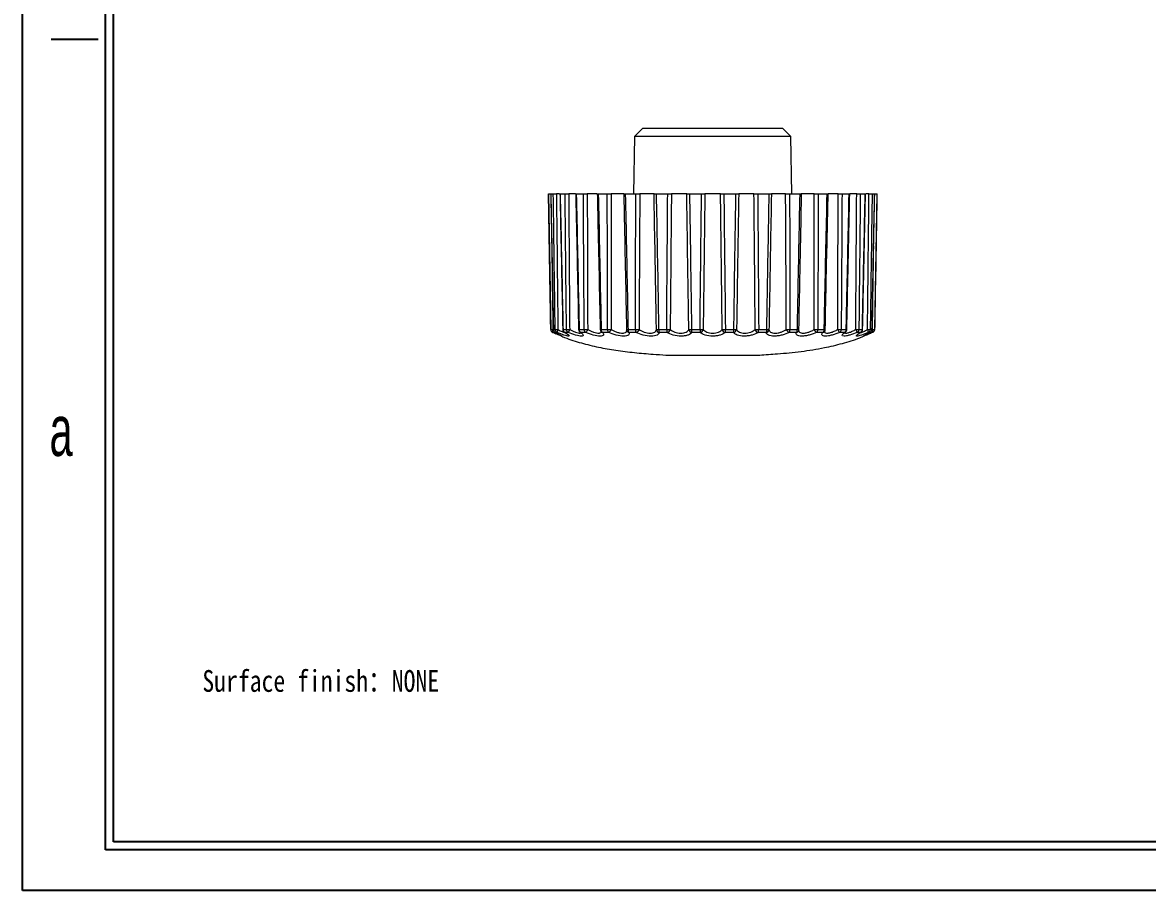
# Model space of a CAD drawing. Header units: millimetres. Extents: x 1 to 148, y 1 to 104.
# Drawn here: x 0.8 to 69.2, y 0.6 to 53.5 of the extents above; entities that cross this region are included whole.
import ezdxf

# ---------------------------------------------------------------- set-up
doc = ezdxf.new("R2010")
doc.units = ezdxf.units.MM
doc.header["$LTSCALE"] = 0.5
doc.layers.add('SLD-0', color=179, linetype='Continuous')
doc.styles.add('SLDTEXTSTYLE4', font='SIMSUN.TTC', dxfattribs={"width": 0.8, "bigfont": 'bigfont'})
doc.styles.add('SLDTEXTSTYLE7', font='GOTHIC.TTF', dxfattribs={"width": 0.61171})

msp = doc.modelspace()

# ---------------------------------------------------------------- linework, layer by layer
at = {"color": 7, "linetype": 'Continuous', "lineweight": 15}
for p, q in [((38.539, 47.04), (38.03, 46.531)), ((38.539, 47.04), (42.789, 47.04)), ((42.789, 47.04), (47.039, 47.04)), ((47.547, 46.531), (47.039, 47.04)), ((38.03, 46.531), (37.969, 43.04)), ((47.547, 46.531), (38.03, 46.531)), ((47.608, 43.04), (47.547, 46.531)), ((32.789, 43.04), (32.933, 34.781)), ((32.789, 43.04), (32.795, 43.04)), ((32.937, 43.04), (33.091, 43.04)), ((33.476, 43.04), (33.283, 43.04)), ((33.509, 43.04), (33.81, 43.04)), ((34.434, 43.04), (34.029, 43.04)), ((34.487, 43.04), (34.921, 43.04)), ((35.749, 43.04), (35.158, 43.04)), ((35.827, 43.04), (36.376, 43.04)), ((37.387, 43.04), (36.621, 43.04)), ((37.472, 43.04), (38.112, 43.04)), ((39.221, 43.04), (38.353, 43.04)), ((39.349, 43.04), (40.052, 43.04)), ((41.206, 43.04), (40.279, 43.04)), ((41.377, 43.04), (42.111, 43.04)), ((43.263, 43.04), (42.314, 43.04)), ((43.466, 43.04), (44.2, 43.04)), ((45.298, 43.04), (44.371, 43.04)), ((45.525, 43.04), (46.228, 43.04)), ((47.224, 43.04), (46.356, 43.04)), ((47.465, 43.04), (48.105, 43.04)), ((48.957, 43.04), (48.166, 43.04)), ((49.201, 43.04), (49.75, 43.04)), ((50.419, 43.04), (49.823, 43.04)), ((50.656, 43.04), (51.09, 43.04)), ((51.548, 43.04), (51.14, 43.04)), ((51.768, 43.04), (52.068, 43.04)), ((52.294, 43.04), (52.103, 43.04)), ((52.487, 43.04), (52.64, 43.04)), ((52.644, 34.781), (52.789, 43.04)), ((52.782, 43.04), (52.789, 43.04)), ((33.056, 34.611), (33.252, 34.526)), ((33.098, 34.781), (33.205, 34.781)), ((33.203, 34.606), (33.235, 34.59)), ((33.204, 34.606), (33.299, 34.558)), ((33.318, 34.602), (33.212, 34.602)), ((33.683, 34.781), (33.893, 34.781)), ((33.998, 34.602), (33.79, 34.602)), ((34.666, 34.781), (34.97, 34.781)), ((35.062, 34.602), (34.762, 34.602)), ((36.004, 34.781), (36.388, 34.781)), ((36.464, 34.602), (36.084, 34.602)), ((37.557, 34.71), (37.557, 34.709)), ((37.638, 34.781), (38.086, 34.781)), ((38.142, 34.602), (37.699, 34.602)), ((39.498, 34.781), (39.99, 34.781)), ((40.023, 34.602), (39.537, 34.602)), ((41.501, 34.781), (42.016, 34.781)), ((42.025, 34.602), (41.517, 34.602)), ((44.061, 34.602), (43.552, 34.602)), ((43.561, 34.781), (44.076, 34.781)), ((46.04, 34.602), (45.554, 34.602)), ((45.587, 34.781), (46.079, 34.781)), ((47.878, 34.602), (47.435, 34.602)), ((47.491, 34.781), (47.939, 34.781)), ((49.493, 34.602), (49.113, 34.602)), ((49.189, 34.781), (49.573, 34.781)), ((50.815, 34.602), (50.515, 34.602)), ((50.607, 34.781), (50.911, 34.781)), ((51.787, 34.602), (51.579, 34.602)), ((51.684, 34.781), (51.894, 34.781)), ((52.365, 34.602), (52.259, 34.602)), ((52.372, 34.781), (52.479, 34.781)), ((52.528, 34.602), (52.525, 34.602)), ((39.943, 33.225), (45.634, 33.225))]:
    msp.add_line(p, q, dxfattribs=at)
at = {"color": 8, "linetype": 'Continuous', "lineweight": 15}
for p, q in [((32.933, 34.781), (32.936, 34.781)), ((33.053, 34.602), (33.049, 34.602)), ((33.067, 34.781), (33.09, 34.767)), ((33.212, 34.602), (33.204, 34.605)), ((52.373, 34.605), (52.365, 34.602)), ((52.48, 34.763), (52.51, 34.781)), ((52.641, 34.781), (52.644, 34.781)), ((39.931, 33.225), (45.647, 33.225))]:
    msp.add_line(p, q, dxfattribs=at)
at = {"color": 7, "linetype": 'Continuous', "lineweight": 15, "flags": 128}
for points in [[(33.067, 34.781), (33.055, 34.749), (33.046, 34.718), (33.04, 34.689), (33.036, 34.663), (33.036, 34.641), (33.038, 34.623), (33.044, 34.61), (33.053, 34.602)], [(52.525, 34.602), (52.533, 34.61), (52.539, 34.623), (52.541, 34.641), (52.541, 34.663), (52.537, 34.689), (52.531, 34.718), (52.522, 34.749), (52.51, 34.781)]]:
    msp.add_lwpolyline(points, dxfattribs=at)
at = {"color": 8, "linetype": 'Continuous', "lineweight": 15, "flags": 128}
for points in [[(33.098, 34.781), (33.094, 34.78), (33.094, 34.78)], [(33.79, 34.602), (33.769, 34.61), (33.765, 34.612)], [(34.666, 34.781), (34.651, 34.78), (34.64, 34.78), (34.633, 34.78), (34.631, 34.78), (34.631, 34.78)], [(51.813, 34.613), (51.808, 34.61), (51.787, 34.602)], [(52.483, 34.78), (52.483, 34.78), (52.479, 34.781)]]:
    msp.add_lwpolyline(points, dxfattribs=at)
at = {"color": 7, "linetype": 'Continuous', "lineweight": 15}
for centre, radius, start, end in [((33.133, 34.784), 0.2, 181, 245.33352), ((33.001, 37.227), 2.447, 268.47114, 271.52886), ((33.136, 34.784), 0.2, 180.99507, 245.32036), ((33.294, 34.784), 0.2, 181.10659, 243.2727), ((33.298, 34.783), 0.2, 180.76253, 244.68859), ((33.288, 39.128), 4.348, 268.90884, 271.09116), ((33.405, 34.783), 0.2, 180.60981, 244.26078), ((33.786, 34.562), 0.469, 152.20984, 175.06573), ((33.867, 34.784), 0.2, 181.18295, 239.32585), ((33.884, 34.78), 0.201, 179.95499, 242.29419), ((33.99, 40.958), 6.178, 269.10297, 270.89703), ((34.095, 34.779), 0.202, 179.67904, 241.39075), ((33.053, 35.182), 1.109, 328.50769, 338.79874), ((34.83, 34.784), 0.2, 181.20762, 232.69068), ((34.871, 34.776), 0.205, 178.74229, 237.87501), ((35.076, 42.398), 7.618, 269.19979, 270.80021), ((35.177, 34.775), 0.207, 178.4098, 236.40076), ((34.816, 34.898), 0.385, 309.7475, 342.19411), ((36.141, 34.784), 0.2, 181.17952, 221.38696), ((36.22, 34.771), 0.217, 177.45922, 230.98802), ((36.5, 43.201), 8.421, 269.24185, 270.75815), ((36.61, 34.77), 0.222, 177.18463, 228.80909), ((36.328, 34.865), 0.296, 297.4434, 343.4608), ((37.743, 34.784), 0.2, 181.09989, 202.3755), ((37.887, 34.766), 0.249, 176.63269, 221.07986), ((38.198, 43.227), 8.447, 269.24311, 270.75689), ((38.35, 34.765), 0.264, 176.57211, 218.06326), ((38.054, 34.853), 0.265, 289.31014, 344.22405), ((39.431, 37.346), 2.566, 268.51476, 271.48524), ((39.557, 34.794), 0.193, 184.07585, 263.85709), ((39.84, 34.762), 0.343, 176.8818, 207.73717), ((40.097, 42.472), 7.692, 269.20396, 270.79604), ((40.382, 34.761), 0.393, 177.16466, 203.86096), ((39.964, 34.843), 0.248, 283.79013, 345.44398), ((41.417, 39.253), 4.474, 268.92623, 271.07377), ((41.544, 34.814), 0.213, 188.94674, 262.52027), ((42.307, 34.76), 0.806, 178.50645, 191.25102), ((42.114, 41.067), 6.287, 269.11154, 270.88846), ((43.345, 34.759), 1.329, 179.08275, 186.78223), ((41.985, 34.83), 0.231, 279.9937, 347.62344), ((43.464, 41.067), 6.287, 269.11154, 270.88846), ((43.592, 34.83), 0.231, 192.37656, 260.0063), ((42.232, 34.759), 1.329, 353.21777, 0.91725), ((43.27, 34.76), 0.806, 348.74898, 1.49355), ((44.033, 34.814), 0.213, 277.47973, 351.05326), ((44.16, 39.253), 4.474, 268.92623, 271.07377), ((45.613, 34.843), 0.248, 194.55602, 256.20987), ((45.48, 42.472), 7.692, 269.20396, 270.79604), ((45.195, 34.761), 0.393, 336.13904, 2.83534), ((45.737, 34.762), 0.343, 332.26283, 3.1182), ((46.02, 34.794), 0.193, 276.14291, 355.92415), ((46.146, 37.346), 2.566, 268.51476, 271.48524), ((47.523, 34.853), 0.265, 195.77595, 250.68986), ((47.379, 43.227), 8.447, 269.24311, 270.75689), ((47.228, 34.765), 0.264, 321.93674, 3.42789), ((47.69, 34.766), 0.249, 318.92014, 3.36731), ((47.834, 34.784), 0.2, 337.6245, 358.90011), ((49.249, 34.865), 0.296, 196.5392, 242.5566), ((49.077, 43.201), 8.421, 269.24185, 270.75815), ((48.967, 34.77), 0.222, 311.19091, 2.81537), ((49.357, 34.771), 0.217, 309.01198, 2.54078), ((49.436, 34.784), 0.2, 318.61304, 358.82048), ((50.761, 34.898), 0.385, 197.80589, 230.2525), ((50.501, 42.398), 7.618, 269.19979, 270.80021), ((50.4, 34.775), 0.207, 303.59924, 1.5902), ((50.706, 34.776), 0.205, 302.12499, 1.25771), ((50.747, 34.784), 0.2, 307.30932, 358.79238), ((52.524, 35.182), 1.109, 201.20126, 211.49231), ((51.587, 40.958), 6.178, 269.10297, 270.89703), ((51.482, 34.779), 0.202, 298.60925, 0.32096), ((51.693, 34.78), 0.201, 297.70581, 0.04501), ((51.71, 34.784), 0.2, 300.67415, 358.81705), ((51.792, 34.562), 0.469, 4.93427, 27.79016), ((52.289, 39.128), 4.348, 268.90884, 271.09116), ((52.172, 34.783), 0.2, 295.73922, 359.39019), ((52.279, 34.783), 0.2, 295.31141, 359.23747), ((52.283, 34.784), 0.2, 296.7273, 358.89341), ((52.576, 37.227), 2.447, 268.47114, 271.52886), ((52.441, 34.784), 0.2, 294.67964, 359.00493), ((52.444, 34.784), 0.2, 294.66648, 359), ((39.943, 33.425), 0.2, 266.32944, 270), ((45.634, 33.425), 0.2, 270, 273.67056)]:
    msp.add_arc(centre, radius, start, end, dxfattribs=at)
at = {"color": 8, "linetype": 'Continuous', "lineweight": 15}
for centre, radius, start, end in [((33.684, 34.564), 0.217, 90.4137, 94.43575), ((34.782, 34.721), 0.12, 232.8381, 260.38774), ((35.953, 36.696), 1.917, 269.64193, 271.50448), ((36.106, 34.754), 0.153, 221.83144, 261.88923), ((37.585, 36.428), 1.648, 268.5458, 271.86448), ((37.721, 34.778), 0.177, 203.39215, 263.06452), ((47.857, 34.778), 0.177, 276.93548, 336.60785), ((47.995, 37.123), 2.343, 268.62527, 270.96024), ((49.472, 34.754), 0.153, 278.11077, 318.16856), ((49.624, 36.711), 1.931, 268.50091, 270.34905), ((50.795, 34.721), 0.12, 279.61226, 307.1619), ((51.433, 59.251), 24.476, 268.77792, 268.86021), ((51.892, 34.553), 0.228, 85.68241, 89.50797)]:
    msp.add_arc(centre, radius, start, end, dxfattribs=at)
at = {"color": 7, "linetype": 'Continuous', "lineweight": 15}
for points, knots in [([(32.936, 34.781), (32.926, 35.347), (32.917, 35.912), (32.907, 36.478), (32.87, 38.666), (32.832, 40.853), (32.795, 43.04)], [0, 0, 0, 0, 0.001698265, 0.001698265, 0.001698265, 0.008261167, 0.008261167, 0.008261167, 0.008261167]), ([(32.795, 43.04), (32.798, 43.04), (32.804, 43.04), (32.841, 43.04), (32.88, 43.04), (32.908, 43.04), (32.914, 43.04)], [0, 0, 0, 0, 0.3040243, 0.6080501, 0.9120449, 1, 1, 1, 1]), ([(32.934, 43.04), (32.944, 42.519), (32.998, 39.766), (33.051, 37.013), (33.094, 34.78)], [0, 0, 0, 0, 0.188997, 1, 1, 1, 1]), ([(32.937, 43.04), (32.98, 40.84), (33.023, 38.64), (33.065, 36.44), (33.076, 35.887), (33.087, 35.334), (33.098, 34.781)], [0, 0, 0, 0, 0.00660185, 0.00660185, 0.00660185, 0.008261165, 0.008261165, 0.008261165, 0.008261165]), ([(33.205, 34.781), (33.197, 35.347), (33.189, 35.912), (33.181, 36.478), (33.151, 38.666), (33.12, 40.853), (33.091, 43.04)], [0, 0, 0, 0, 0.001698265, 0.001698265, 0.001698265, 0.008261167, 0.008261167, 0.008261167, 0.008261167]), ([(33.091, 43.04), (33.101, 43.04), (33.126, 43.04), (33.195, 43.04), (33.238, 43.04), (33.283, 43.04)], [0, 0, 0, 0, 0.5, 0.5, 1, 1, 1, 1]), ([(33.283, 43.04), (33.304, 40.84), (33.327, 38.64), (33.352, 36.44), (33.358, 35.887), (33.364, 35.334), (33.371, 34.781)], [0, 0, 0, 0, 0.006601581, 0.006601581, 0.006601581, 0.00826084, 0.00826084, 0.00826084, 0.00826084]), ([(33.494, 43.04), (33.506, 42.514), (33.565, 39.761), (33.621, 37.008), (33.667, 34.78)], [0, 0, 0, 0, 0.190798, 1, 1, 1, 1]), ([(33.509, 43.04), (33.556, 40.84), (33.602, 38.64), (33.648, 36.44), (33.66, 35.887), (33.671, 35.334), (33.683, 34.781)], [0, 0, 0, 0, 0.00660185, 0.00660185, 0.00660185, 0.008261165, 0.008261165, 0.008261165, 0.008261165]), ([(33.893, 34.781), (33.887, 35.347), (33.881, 35.912), (33.875, 36.478), (33.853, 38.666), (33.831, 40.853), (33.81, 43.04)], [0, 0, 0, 0, 0.001698265, 0.001698265, 0.001698265, 0.008261167, 0.008261167, 0.008261167, 0.008261167]), ([(33.81, 43.04), (33.829, 43.04), (33.861, 43.04), (33.94, 43.04), (33.986, 43.04), (34.029, 43.04)], [0, 0, 0, 0, 0.5, 0.5, 1, 1, 1, 1]), ([(34.029, 43.04), (34.042, 40.84), (34.057, 38.64), (34.074, 36.44), (34.078, 35.887), (34.082, 35.334), (34.087, 34.781)], [0, 0, 0, 0, 0.006601581, 0.006601581, 0.006601581, 0.00826084, 0.00826084, 0.00826084, 0.00826084]), ([(34.452, 43.04), (34.464, 42.521), (34.526, 39.768), (34.583, 37.015), (34.63, 34.78)], [0, 0, 0, 0, 0.188251, 1, 1, 1, 1]), ([(34.454, 43.04), (34.455, 43.04), (34.457, 43.04), (34.477, 43.04), (34.487, 43.04)], [0, 0, 0, 0, 0.4931568, 1, 1, 1, 1]), ([(34.487, 43.04), (34.536, 40.84), (34.583, 38.64), (34.63, 36.44), (34.642, 35.887), (34.654, 35.334), (34.666, 34.781)], [0, 0, 0, 0, 0.00660185, 0.00660185, 0.00660185, 0.008261165, 0.008261165, 0.008261165, 0.008261165]), ([(34.97, 34.781), (34.966, 35.347), (34.963, 35.912), (34.959, 36.478), (34.945, 38.666), (34.932, 40.853), (34.921, 43.04)], [0, 0, 0, 0, 0.001698265, 0.001698265, 0.001698265, 0.008261167, 0.008261167, 0.008261167, 0.008261167]), ([(34.921, 43.04), (34.948, 43.04), (34.986, 43.04), (35.072, 43.04), (35.117, 43.04), (35.158, 43.04)], [0, 0, 0, 0, 0.5, 0.5, 1, 1, 1, 1]), ([(35.158, 43.04), (35.162, 40.84), (35.168, 38.64), (35.176, 36.44), (35.178, 35.887), (35.18, 35.334), (35.183, 34.781)], [0, 0, 0, 0, 0.006601581, 0.006601581, 0.006601581, 0.00826084, 0.00826084, 0.00826084, 0.00826084]), ([(35.766, 43.04), (35.777, 42.527), (35.839, 39.774), (35.895, 37.02), (35.941, 34.78)], [0, 0, 0, 0, 0.1862835, 1, 1, 1, 1]), ([(35.769, 43.04), (35.769, 43.04), (35.767, 43.04), (35.787, 43.04), (35.814, 43.04), (35.827, 43.04)], [0, 0, 0, 0, 0.205346, 0.623779, 1, 1, 1, 1]), ([(35.827, 43.04), (35.876, 40.84), (35.923, 38.64), (35.969, 36.44), (35.981, 35.887), (35.992, 35.334), (36.004, 34.781)], [0, 0, 0, 0, 0.00660185, 0.00660185, 0.00660185, 0.008261165, 0.008261165, 0.008261165, 0.008261165]), ([(36.388, 34.781), (36.387, 35.347), (36.386, 35.912), (36.385, 36.478), (36.381, 38.666), (36.378, 40.853), (36.376, 43.04)], [0, 0, 0, 0, 0.001698265, 0.001698265, 0.001698265, 0.008261167, 0.008261167, 0.008261167, 0.008261167]), ([(36.376, 43.04), (36.41, 43.04), (36.453, 43.04), (36.541, 43.04), (36.585, 43.04), (36.621, 43.04)], [0, 0, 0, 0, 0.5, 0.5, 1, 1, 1, 1]), ([(36.621, 43.04), (36.616, 40.84), (36.613, 38.64), (36.612, 36.44), (36.611, 35.887), (36.611, 35.334), (36.611, 34.781)], [0, 0, 0, 0, 0.006601581, 0.006601581, 0.006601581, 0.00826084, 0.00826084, 0.00826084, 0.00826084]), ([(37.379, 43.04), (37.379, 43.04), (37.375, 43.04), (37.39, 43.04), (37.421, 43.04), (37.456, 43.04), (37.472, 43.04)], [0, 0, 0, 0, 0.035053, 0.367917, 0.700747, 1, 1, 1, 1]), ([(37.377, 43.04), (37.388, 42.533), (37.447, 39.78), (37.499, 37.027), (37.542, 34.78)], [0, 0, 0, 0, 0.184051, 1, 1, 1, 1]), ([(37.472, 43.04), (37.518, 40.84), (37.563, 38.64), (37.606, 36.44), (37.617, 35.887), (37.627, 35.334), (37.638, 34.781)], [0, 0, 0, 0, 0.00660185, 0.00660185, 0.00660185, 0.008261165, 0.008261165, 0.008261165, 0.008261165]), ([(38.086, 34.781), (38.088, 35.347), (38.089, 35.912), (38.091, 36.478), (38.096, 38.666), (38.103, 40.853), (38.112, 43.04)], [0, 0, 0, 0, 0.001698265, 0.001698265, 0.001698265, 0.008261167, 0.008261167, 0.008261167, 0.008261167]), ([(38.112, 43.04), (38.151, 43.04), (38.196, 43.04), (38.283, 43.04), (38.323, 43.04), (38.353, 43.04)], [0, 0, 0, 0, 0.5, 0.5, 1, 1, 1, 1]), ([(38.353, 43.04), (38.339, 40.84), (38.327, 38.64), (38.317, 36.44), (38.314, 35.887), (38.312, 35.334), (38.31, 34.781)], [0, 0, 0, 0, 0.006601581, 0.006601581, 0.006601581, 0.00826084, 0.00826084, 0.00826084, 0.00826084]), ([(39.219, 43.04), (39.215, 43.04), (39.225, 43.04), (39.272, 43.04), (39.308, 43.04), (39.349, 43.04)], [0, 0, 0, 0, 0.5, 0.5, 1, 1, 1, 1]), ([(39.365, 34.781), (39.355, 35.334), (39.346, 35.887), (39.336, 36.44), (39.298, 38.64), (39.259, 40.84), (39.219, 43.04)], [0, 0, 0, 0, 0.00165926, 0.00165926, 0.00165926, 0.008260843, 0.008260843, 0.008260843, 0.008260843]), ([(39.349, 43.04), (39.391, 40.84), (39.431, 38.64), (39.469, 36.44), (39.479, 35.887), (39.488, 35.334), (39.498, 34.781)], [0, 0, 0, 0, 0.00660185, 0.00660185, 0.00660185, 0.008261165, 0.008261165, 0.008261165, 0.008261165]), ([(39.99, 34.781), (39.994, 35.347), (39.998, 35.912), (40.002, 36.478), (40.017, 38.666), (40.033, 40.853), (40.052, 43.04)], [0, 0, 0, 0, 0.001698265, 0.001698265, 0.001698265, 0.008261167, 0.008261167, 0.008261167, 0.008261167]), ([(40.052, 43.04), (40.094, 43.04), (40.14, 43.04), (40.222, 43.04), (40.256, 43.04), (40.279, 43.04)], [0, 0, 0, 0, 0.5, 0.5, 1, 1, 1, 1]), ([(40.279, 43.04), (40.256, 40.84), (40.236, 38.64), (40.218, 36.44), (40.213, 35.887), (40.208, 35.334), (40.204, 34.781)], [0, 0, 0, 0, 0.006601581, 0.006601581, 0.006601581, 0.00826084, 0.00826084, 0.00826084, 0.00826084]), ([(41.334, 34.781), (41.326, 35.334), (41.317, 35.887), (41.309, 36.44), (41.276, 38.64), (41.242, 40.84), (41.206, 43.04)], [0, 0, 0, 0, 0.00165926, 0.00165926, 0.00165926, 0.008260843, 0.008260843, 0.008260843, 0.008260843]), ([(41.206, 43.04), (41.211, 43.04), (41.231, 43.04), (41.292, 43.04), (41.333, 43.04), (41.377, 43.04)], [0, 0, 0, 0, 0.5, 0.5, 1, 1, 1, 1]), ([(41.377, 43.04), (41.412, 40.84), (41.445, 38.64), (41.477, 36.44), (41.485, 35.887), (41.493, 35.334), (41.501, 34.781)], [0, 0, 0, 0, 0.00660185, 0.00660185, 0.00660185, 0.008261165, 0.008261165, 0.008261165, 0.008261165]), ([(42.016, 34.781), (42.022, 35.347), (42.028, 35.912), (42.034, 36.478), (42.058, 38.666), (42.084, 40.853), (42.111, 43.04)], [0, 0, 0, 0, 0.001698265, 0.001698265, 0.001698265, 0.008261167, 0.008261167, 0.008261167, 0.008261167]), ([(42.111, 43.04), (42.155, 43.04), (42.199, 43.04), (42.273, 43.04), (42.3, 43.04), (42.314, 43.04)], [0, 0, 0, 0, 0.5, 0.5, 1, 1, 1, 1]), ([(42.314, 43.04), (42.285, 40.84), (42.257, 38.64), (42.231, 36.44), (42.224, 35.887), (42.217, 35.334), (42.211, 34.781)], [0, 0, 0, 0, 0.006601581, 0.006601581, 0.006601581, 0.00826084, 0.00826084, 0.00826084, 0.00826084]), ([(43.366, 34.781), (43.36, 35.334), (43.353, 35.887), (43.346, 36.44), (43.32, 38.64), (43.292, 40.84), (43.263, 43.04)], [0, 0, 0, 0, 0.00165926, 0.00165926, 0.00165926, 0.008260843, 0.008260843, 0.008260843, 0.008260843]), ([(43.263, 43.04), (43.277, 43.04), (43.304, 43.04), (43.378, 43.04), (43.422, 43.04), (43.466, 43.04)], [0, 0, 0, 0, 0.5, 0.5, 1, 1, 1, 1]), ([(43.466, 43.04), (43.493, 40.84), (43.519, 38.64), (43.543, 36.44), (43.549, 35.887), (43.555, 35.334), (43.561, 34.781)], [0, 0, 0, 0, 0.00660185, 0.00660185, 0.00660185, 0.008261165, 0.008261165, 0.008261165, 0.008261165]), ([(44.076, 34.781), (44.084, 35.347), (44.092, 35.912), (44.1, 36.478), (44.132, 38.666), (44.165, 40.853), (44.2, 43.04)], [0, 0, 0, 0, 0.001698265, 0.001698265, 0.001698265, 0.008261167, 0.008261167, 0.008261167, 0.008261167]), ([(44.2, 43.04), (44.244, 43.04), (44.285, 43.04), (44.346, 43.04), (44.366, 43.04), (44.371, 43.04)], [0, 0, 0, 0, 0.5, 0.5, 1, 1, 1, 1]), ([(44.371, 43.04), (44.335, 40.84), (44.301, 38.64), (44.268, 36.44), (44.26, 35.887), (44.252, 35.334), (44.243, 34.781)], [0, 0, 0, 0, 0.006601581, 0.006601581, 0.006601581, 0.00826084, 0.00826084, 0.00826084, 0.00826084]), ([(45.373, 34.781), (45.369, 35.334), (45.364, 35.887), (45.36, 36.44), (45.341, 38.64), (45.321, 40.84), (45.298, 43.04)], [0, 0, 0, 0, 0.00165926, 0.00165926, 0.00165926, 0.008260843, 0.008260843, 0.008260843, 0.008260843]), ([(45.298, 43.04), (45.321, 43.04), (45.355, 43.04), (45.437, 43.04), (45.483, 43.04), (45.525, 43.04)], [0, 0, 0, 0, 0.5, 0.5, 1, 1, 1, 1]), ([(45.525, 43.04), (45.544, 40.84), (45.561, 38.64), (45.576, 36.44), (45.58, 35.887), (45.583, 35.334), (45.587, 34.781)], [0, 0, 0, 0, 0.00660185, 0.00660185, 0.00660185, 0.008261165, 0.008261165, 0.008261165, 0.008261165]), ([(46.079, 34.781), (46.089, 35.347), (46.099, 35.912), (46.109, 36.478), (46.147, 38.666), (46.187, 40.853), (46.228, 43.04)], [0, 0, 0, 0, 0.001698265, 0.001698265, 0.001698265, 0.008261167, 0.008261167, 0.008261167, 0.008261167]), ([(46.358, 43.04), (46.318, 40.84), (46.279, 38.64), (46.241, 36.44), (46.231, 35.887), (46.222, 35.334), (46.212, 34.781)], [0, 0, 0, 0, 0.006601581, 0.006601581, 0.006601581, 0.00826084, 0.00826084, 0.00826084, 0.00826084]), ([(46.228, 43.04), (46.269, 43.04), (46.305, 43.04), (46.352, 43.04), (46.362, 43.04), (46.358, 43.04)], [0, 0, 0, 0, 0.5, 0.5, 1, 1, 1, 1]), ([(47.267, 34.781), (47.265, 35.334), (47.263, 35.887), (47.26, 36.44), (47.25, 38.64), (47.238, 40.84), (47.224, 43.04)], [0, 0, 0, 0, 0.00165926, 0.00165926, 0.00165926, 0.008260843, 0.008260843, 0.008260843, 0.008260843]), ([(47.224, 43.04), (47.254, 43.04), (47.294, 43.04), (47.381, 43.04), (47.426, 43.04), (47.465, 43.04)], [0, 0, 0, 0, 0.5, 0.5, 1, 1, 1, 1]), ([(47.465, 43.04), (47.474, 40.84), (47.481, 38.64), (47.487, 36.44), (47.488, 35.887), (47.489, 35.334), (47.491, 34.781)], [0, 0, 0, 0, 0.00660185, 0.00660185, 0.00660185, 0.008261165, 0.008261165, 0.008261165, 0.008261165]), ([(47.939, 34.781), (47.95, 35.347), (47.961, 35.912), (47.972, 36.478), (48.015, 38.666), (48.059, 40.853), (48.105, 43.04)], [0, 0, 0, 0, 0.001698265, 0.001698265, 0.001698265, 0.008261167, 0.008261167, 0.008261167, 0.008261167]), ([(48.035, 34.78), (48.055, 35.845), (48.108, 38.598), (48.165, 41.351), (48.201, 43.04)], [0, 0, 0, 0, 0.386679, 1, 1, 1, 1]), ([(48.105, 43.04), (48.123, 43.04), (48.159, 43.04), (48.189, 43.04), (48.202, 43.04), (48.199, 43.04), (48.199, 43.04)], [0, 0, 0, 0, 0.332133, 0.664268, 0.996369, 1, 1, 1, 1]), ([(48.966, 34.781), (48.966, 35.334), (48.966, 35.887), (48.965, 36.44), (48.964, 38.64), (48.962, 40.84), (48.957, 43.04)], [0, 0, 0, 0, 0.00165926, 0.00165926, 0.00165926, 0.008260843, 0.008260843, 0.008260843, 0.008260843]), ([(48.957, 43.04), (48.993, 43.04), (49.036, 43.04), (49.124, 43.04), (49.167, 43.04), (49.201, 43.04)], [0, 0, 0, 0, 0.5, 0.5, 1, 1, 1, 1]), ([(49.201, 43.04), (49.199, 40.84), (49.196, 38.64), (49.192, 36.44), (49.191, 35.887), (49.19, 35.334), (49.189, 34.781)], [0, 0, 0, 0, 0.00660185, 0.00660185, 0.00660185, 0.008261165, 0.008261165, 0.008261165, 0.008261165]), ([(49.573, 34.781), (49.585, 35.347), (49.597, 35.912), (49.609, 36.478), (49.655, 38.666), (49.702, 40.853), (49.75, 43.04)], [0, 0, 0, 0, 0.001698265, 0.001698265, 0.001698265, 0.008261167, 0.008261167, 0.008261167, 0.008261167]), ([(49.636, 34.78), (49.658, 35.844), (49.714, 38.597), (49.775, 41.35), (49.812, 43.04)], [0, 0, 0, 0, 0.386394, 1, 1, 1, 1]), ([(49.75, 43.04), (49.764, 43.04), (49.793, 43.04), (49.811, 43.04), (49.809, 43.04), (49.808, 43.04)], [0, 0, 0, 0, 0.41689, 0.833782, 1, 1, 1, 1]), ([(50.394, 34.781), (50.397, 35.334), (50.399, 35.887), (50.401, 36.44), (50.409, 38.64), (50.415, 40.84), (50.419, 43.04)], [0, 0, 0, 0, 0.00165926, 0.00165926, 0.00165926, 0.008260843, 0.008260843, 0.008260843, 0.008260843]), ([(50.419, 43.04), (50.46, 43.04), (50.505, 43.04), (50.591, 43.04), (50.629, 43.04), (50.656, 43.04)], [0, 0, 0, 0, 0.5, 0.5, 1, 1, 1, 1]), ([(50.656, 43.04), (50.645, 40.84), (50.632, 38.64), (50.618, 36.44), (50.614, 35.887), (50.611, 35.334), (50.607, 34.781)], [0, 0, 0, 0, 0.00660185, 0.00660185, 0.00660185, 0.008261165, 0.008261165, 0.008261165, 0.008261165]), ([(50.911, 34.781), (50.923, 35.347), (50.935, 35.912), (50.948, 36.478), (50.994, 38.666), (51.042, 40.853), (51.09, 43.04)], [0, 0, 0, 0, 0.001698265, 0.001698265, 0.001698265, 0.008261167, 0.008261167, 0.008261167, 0.008261167]), ([(50.947, 34.78), (50.969, 35.843), (51.027, 38.596), (51.088, 41.35), (51.125, 43.04)], [0, 0, 0, 0, 0.386191, 1, 1, 1, 1]), ([(51.09, 43.04), (51.102, 43.04), (51.122, 43.04), (51.122, 43.04), (51.122, 43.04)], [0, 0, 0, 0, 0.55981, 1, 1, 1, 1]), ([(51.491, 34.781), (51.495, 35.334), (51.499, 35.887), (51.503, 36.44), (51.52, 38.64), (51.535, 40.84), (51.548, 43.04)], [0, 0, 0, 0, 0.00165926, 0.00165926, 0.00165926, 0.008260843, 0.008260843, 0.008260843, 0.008260843]), ([(51.548, 43.04), (51.592, 43.04), (51.637, 43.04), (51.716, 43.04), (51.748, 43.04), (51.768, 43.04)], [0, 0, 0, 0, 0.5, 0.5, 1, 1, 1, 1]), ([(51.768, 43.04), (51.746, 40.84), (51.724, 38.64), (51.701, 36.44), (51.696, 35.887), (51.69, 35.334), (51.684, 34.781)], [0, 0, 0, 0, 0.00660185, 0.00660185, 0.00660185, 0.008261165, 0.008261165, 0.008261165, 0.008261165]), ([(51.894, 34.781), (51.906, 35.347), (51.918, 35.912), (51.93, 36.478), (51.975, 38.666), (52.021, 40.853), (52.068, 43.04)], [0, 0, 0, 0, 0.001698265, 0.001698265, 0.001698265, 0.008261167, 0.008261167, 0.008261167, 0.008261167]), ([(51.91, 34.78), (51.932, 35.842), (51.988, 38.596), (52.047, 41.349), (52.083, 43.04)], [0, 0, 0, 0, 0.385855, 1, 1, 1, 1]), ([(52.206, 34.781), (52.213, 35.334), (52.219, 35.887), (52.225, 36.44), (52.25, 38.64), (52.273, 40.84), (52.294, 43.04)], [0, 0, 0, 0, 0.00165926, 0.00165926, 0.00165926, 0.008260843, 0.008260843, 0.008260843, 0.008260843]), ([(52.294, 43.04), (52.339, 43.04), (52.382, 43.04), (52.451, 43.04), (52.476, 43.04), (52.487, 43.04)], [0, 0, 0, 0, 0.5, 0.5, 1, 1, 1, 1]), ([(52.487, 43.04), (52.457, 40.84), (52.426, 38.64), (52.395, 36.44), (52.388, 35.887), (52.38, 35.334), (52.372, 34.781)], [0, 0, 0, 0, 0.00660185, 0.00660185, 0.00660185, 0.008261165, 0.008261165, 0.008261165, 0.008261165]), ([(52.479, 34.781), (52.49, 35.347), (52.501, 35.912), (52.512, 36.478), (52.555, 38.666), (52.597, 40.853), (52.64, 43.04)], [0, 0, 0, 0, 0.001698265, 0.001698265, 0.001698265, 0.008261167, 0.008261167, 0.008261167, 0.008261167]), ([(52.483, 34.78), (52.503, 35.843), (52.557, 38.596), (52.61, 41.349), (52.643, 43.04)], [0, 0, 0, 0, 0.386058, 1, 1, 1, 1]), ([(52.782, 43.04), (52.744, 40.84), (52.707, 38.64), (52.669, 36.44), (52.66, 35.887), (52.65, 35.334), (52.641, 34.781)], [0, 0, 0, 0, 0.00660185, 0.00660185, 0.00660185, 0.008261165, 0.008261165, 0.008261165, 0.008261165]), ([(52.663, 43.04), (52.671, 43.04), (52.701, 43.04), (52.74, 43.04), (52.774, 43.04), (52.779, 43.04), (52.782, 43.04)], [0, 0, 0, 0, 0.1201615, 0.4236666, 0.7271408, 1, 1, 1, 1]), ([(33.249, 34.516), (33.248, 34.516), (33.193, 34.539), (33.123, 34.571), (33.053, 34.602)], [0, 0, 0, 0, 0.005856, 1, 1, 1, 1]), ([(33.235, 34.59), (33.254, 34.58), (33.315, 34.55), (33.397, 34.508), (33.478, 34.466), (33.531, 34.438), (33.559, 34.421), (33.566, 34.417), (33.562, 34.419), (33.555, 34.426), (33.553, 34.428)], [0, 0, 0, 0, 0.098695, 0.31403, 0.500296, 0.675858, 0.817948, 0.912673, 0.975411, 1, 1, 1, 1]), ([(33.79, 34.602), (33.9, 34.537), (33.984, 34.482), (34.067, 34.404), (34.065, 34.382), (33.963, 34.382), (33.864, 34.404), (33.616, 34.482), (33.469, 34.537), (33.318, 34.602)], [0, 0, 0, 0, 0.25, 0.25, 0.5, 0.5, 0.75, 0.75, 1, 1, 1, 1]), ([(33.551, 34.397), (33.627, 34.363), (34.03, 34.185), (34.798, 33.955), (35.84, 33.697), (36.919, 33.51), (38.026, 33.373), (39.042, 33.284), (39.683, 33.243), (39.946, 33.226)], [0, 0, 0, 0, 0.038091, 0.202374, 0.366672, 0.531528, 0.704936, 0.878787, 1, 1, 1, 1]), ([(33.765, 34.612), (33.767, 34.611), (33.802, 34.591), (33.855, 34.558), (33.916, 34.517), (33.949, 34.492), (33.963, 34.479), (33.96, 34.482), (33.96, 34.482)], [0, 0, 0, 0, 0.018725, 0.304147, 0.567044, 0.791092, 0.971147, 1, 1, 1, 1]), ([(34.762, 34.602), (34.847, 34.537), (34.901, 34.482), (34.914, 34.423), (34.907, 34.408), (34.87, 34.388), (34.839, 34.382), (34.716, 34.382), (34.593, 34.404), (34.306, 34.482), (34.15, 34.537), (33.998, 34.602)], [0, 0, 0, 0, 0.25, 0.25, 0.375, 0.375, 0.5, 0.5, 0.75, 0.75, 1, 1, 1, 1]), ([(34.708, 34.626), (34.723, 34.614), (34.755, 34.589), (34.782, 34.564), (34.793, 34.549), (34.791, 34.552), (34.791, 34.552)], [0, 0, 0, 0, 0.3051367, 0.6609239, 0.953874, 1, 1, 1, 1]), ([(36.084, 34.602), (36.142, 34.537), (36.163, 34.482), (36.126, 34.423), (36.103, 34.408), (36.034, 34.388), (35.987, 34.382), (35.822, 34.382), (35.677, 34.404), (35.367, 34.482), (35.208, 34.537), (35.062, 34.602)], [0, 0, 0, 0, 0.25, 0.25, 0.375, 0.375, 0.5, 0.5, 0.75, 0.75, 1, 1, 1, 1]), ([(35.989, 34.653), (35.995, 34.647), (36.008, 34.632), (36.009, 34.629), (36.009, 34.628)], [0, 0, 0, 0, 0.423763, 1, 1, 1, 1]), ([(37.699, 34.602), (37.726, 34.537), (37.714, 34.482), (37.629, 34.423), (37.591, 34.408), (37.492, 34.388), (37.432, 34.382), (37.233, 34.382), (37.073, 34.404), (36.752, 34.482), (36.598, 34.537), (36.464, 34.602)], [0, 0, 0, 0, 0.25, 0.25, 0.375, 0.375, 0.5, 0.5, 0.75, 0.75, 1, 1, 1, 1]), ([(39.537, 34.602), (39.532, 34.537), (39.488, 34.482), (39.358, 34.423), (39.305, 34.408), (39.182, 34.388), (39.111, 34.382), (38.886, 34.382), (38.718, 34.404), (38.401, 34.482), (38.258, 34.537), (38.142, 34.602)], [0, 0, 0, 0, 0.25, 0.25, 0.375, 0.375, 0.5, 0.5, 0.75, 0.75, 1, 1, 1, 1]), ([(38.31, 34.781), (38.394, 34.719), (38.5, 34.664), (38.739, 34.586), (38.869, 34.564), (39.043, 34.565), (39.097, 34.57), (39.192, 34.591), (39.232, 34.606), (39.329, 34.665), (39.362, 34.719), (39.365, 34.781)], [0, 0, 0, 0, 0.25, 0.25, 0.5, 0.5, 0.625, 0.625, 0.75, 0.75, 1, 1, 1, 1]), ([(41.517, 34.602), (41.481, 34.537), (41.406, 34.482), (41.236, 34.423), (41.172, 34.408), (41.03, 34.388), (40.951, 34.382), (40.71, 34.382), (40.541, 34.404), (40.242, 34.482), (40.116, 34.537), (40.023, 34.602)], [0, 0, 0, 0, 0.25, 0.25, 0.375, 0.375, 0.5, 0.5, 0.75, 0.75, 1, 1, 1, 1]), ([(40.204, 34.781), (40.271, 34.719), (40.365, 34.664), (40.59, 34.586), (40.721, 34.564), (40.906, 34.565), (40.967, 34.57), (41.077, 34.591), (41.125, 34.606), (41.253, 34.665), (41.308, 34.719), (41.334, 34.781)], [0, 0, 0, 0, 0.25, 0.25, 0.5, 0.5, 0.625, 0.625, 0.75, 0.75, 1, 1, 1, 1]), ([(43.552, 34.602), (43.486, 34.537), (43.384, 34.482), (43.182, 34.423), (43.11, 34.408), (42.954, 34.388), (42.871, 34.382), (42.625, 34.382), (42.463, 34.404), (42.194, 34.482), (42.091, 34.537), (42.025, 34.602)], [0, 0, 0, 0, 0.25, 0.25, 0.375, 0.375, 0.5, 0.5, 0.75, 0.75, 1, 1, 1, 1]), ([(42.211, 34.781), (42.259, 34.719), (42.335, 34.664), (42.537, 34.586), (42.662, 34.564), (42.852, 34.565), (42.917, 34.57), (43.036, 34.591), (43.091, 34.606), (43.243, 34.665), (43.319, 34.719), (43.366, 34.781)], [0, 0, 0, 0, 0.25, 0.25, 0.5, 0.5, 0.625, 0.625, 0.75, 0.75, 1, 1, 1, 1]), ([(45.554, 34.602), (45.461, 34.537), (45.335, 34.482), (45.112, 34.424), (45.034, 34.409), (44.871, 34.388), (44.787, 34.382), (44.547, 34.382), (44.398, 34.404), (44.172, 34.482), (44.096, 34.537), (44.061, 34.602)], [0, 0, 0, 0, 0.25, 0.25, 0.375, 0.375, 0.5, 0.5, 0.75, 0.75, 1, 1, 1, 1]), ([(44.243, 34.781), (44.27, 34.719), (44.325, 34.664), (44.495, 34.586), (44.609, 34.564), (44.795, 34.565), (44.859, 34.57), (44.985, 34.591), (45.044, 34.606), (45.212, 34.664), (45.306, 34.719), (45.373, 34.781)], [0, 0, 0, 0, 0.25, 0.25, 0.5, 0.5, 0.625, 0.625, 0.75, 0.75, 1, 1, 1, 1]), ([(45.631, 33.227), (45.997, 33.25), (46.844, 33.305), (48.165, 33.438), (49.486, 33.641), (50.681, 33.927), (51.499, 34.167), (51.934, 34.358), (52.026, 34.399)], [0, 0, 0, 0, 0.1685845, 0.3896259, 0.6096548, 0.7817945, 0.9538397, 1, 1, 1, 1]), ([(47.435, 34.602), (47.319, 34.537), (47.176, 34.482), (46.939, 34.423), (46.859, 34.408), (46.697, 34.388), (46.616, 34.382), (46.392, 34.382), (46.264, 34.404), (46.09, 34.482), (46.045, 34.537), (46.04, 34.602)], [0, 0, 0, 0, 0.25, 0.25, 0.375, 0.375, 0.5, 0.5, 0.75, 0.75, 1, 1, 1, 1]), ([(46.212, 34.781), (46.216, 34.719), (46.248, 34.664), (46.379, 34.586), (46.477, 34.564), (46.65, 34.565), (46.713, 34.57), (46.837, 34.591), (46.898, 34.606), (47.078, 34.665), (47.184, 34.719), (47.267, 34.781)], [0, 0, 0, 0, 0.25, 0.25, 0.5, 0.5, 0.625, 0.625, 0.75, 0.75, 1, 1, 1, 1]), ([(49.113, 34.602), (48.979, 34.537), (48.825, 34.482), (48.586, 34.423), (48.507, 34.408), (48.353, 34.388), (48.278, 34.382), (48.079, 34.382), (47.977, 34.404), (47.863, 34.482), (47.851, 34.537), (47.878, 34.602)], [0, 0, 0, 0, 0.25, 0.25, 0.375, 0.375, 0.5, 0.5, 0.75, 0.75, 1, 1, 1, 1]), ([(48.019, 34.709), (48.019, 34.708), (48.019, 34.707), (48.019, 34.708), (48.02, 34.708)], [0, 0, 0, 0, 0.749207, 1, 1, 1, 1]), ([(50.515, 34.602), (50.369, 34.537), (50.21, 34.482), (49.978, 34.423), (49.905, 34.408), (49.765, 34.388), (49.7, 34.382), (49.535, 34.382), (49.464, 34.404), (49.414, 34.482), (49.435, 34.537), (49.493, 34.602)], [0, 0, 0, 0, 0.25, 0.25, 0.375, 0.375, 0.5, 0.5, 0.75, 0.75, 1, 1, 1, 1]), ([(49.568, 34.628), (49.568, 34.629), (49.569, 34.631), (49.58, 34.645), (49.587, 34.653)], [0, 0, 0, 0, 0.472553, 1, 1, 1, 1]), ([(51.579, 34.602), (51.427, 34.537), (51.271, 34.482), (51.057, 34.423), (50.991, 34.408), (50.872, 34.388), (50.82, 34.382), (50.697, 34.382), (50.659, 34.404), (50.676, 34.482), (50.73, 34.537), (50.815, 34.602)], [0, 0, 0, 0, 0.25, 0.25, 0.375, 0.375, 0.5, 0.5, 0.75, 0.75, 1, 1, 1, 1]), ([(50.786, 34.552), (50.786, 34.552), (50.784, 34.549), (50.792, 34.561), (50.818, 34.584), (50.845, 34.608), (50.867, 34.624), (50.868, 34.625)], [0, 0, 0, 0, 0.021737, 0.287639, 0.607729, 0.974438, 1, 1, 1, 1]), ([(52.259, 34.602), (52.108, 34.537), (51.961, 34.482), (51.775, 34.424), (51.72, 34.409), (51.626, 34.388), (51.589, 34.382), (51.513, 34.382), (51.51, 34.404), (51.593, 34.482), (51.677, 34.537), (51.787, 34.602)], [0, 0, 0, 0, 0.25, 0.25, 0.375, 0.375, 0.5, 0.5, 0.75, 0.75, 1, 1, 1, 1]), ([(51.617, 34.482), (51.617, 34.482), (51.615, 34.48), (51.627, 34.492), (51.656, 34.513), (51.71, 34.55), (51.764, 34.584), (51.805, 34.608), (51.813, 34.613)], [0, 0, 0, 0, 0.03267, 0.197265, 0.396699, 0.642938, 0.92374, 1, 1, 1, 1]), ([(52.013, 34.418), (52.013, 34.418), (52.011, 34.417), (52.022, 34.424), (52.046, 34.438), (52.097, 34.465), (52.172, 34.504), (52.272, 34.555), (52.349, 34.593), (52.393, 34.616), (52.395, 34.617)], [0, 0, 0, 0, 0.008526, 0.102073, 0.231413, 0.396426, 0.582704, 0.783233, 0.992092, 1, 1, 1, 1]), ([(52.525, 34.602), (52.479, 34.582), (52.433, 34.561), (52.393, 34.544), (52.393, 34.544)], [0, 0, 0, 0, 0.990071, 1, 1, 1, 1])]:
    msp.add_open_spline(points, degree=3, knots=knots, dxfattribs=at)
at = {"color": 8, "linetype": 'Continuous', "lineweight": 15}
for points, knots in [([(32.995, 39.881), (33.011, 38.734), (33.034, 37.034), (33.059, 35.334), (33.067, 34.781)], [0, 0, 0, 0, 0.674748, 1, 1, 1, 1]), ([(52.51, 34.781), (52.518, 35.334), (52.543, 37.031), (52.566, 38.728), (52.582, 39.873)], [0, 0, 0, 0, 0.325768, 1, 1, 1, 1]), ([(33.212, 34.602), (33.236, 34.591), (33.303, 34.557), (33.402, 34.507), (33.525, 34.443), (33.606, 34.398), (33.626, 34.378), (33.578, 34.388), (33.449, 34.433), (33.316, 34.488), (33.249, 34.516)], [0, 0, 0, 0, 0.052813, 0.15107, 0.24926, 0.425075, 0.535911, 0.689318, 0.842888, 1, 1, 1, 1]), ([(33.371, 34.781), (33.418, 34.755), (33.539, 34.689), (33.705, 34.613), (33.784, 34.59), (33.816, 34.581)], [0, 0, 0, 0, 0.282334, 0.712977, 1, 1, 1, 1]), ([(34.087, 34.781), (34.141, 34.751), (34.258, 34.689), (34.438, 34.616), (34.601, 34.57), (34.703, 34.561), (34.765, 34.575), (34.768, 34.602), (34.769, 34.619)], [0, 0, 0, 0, 0.16803, 0.359885, 0.543884, 0.726302, 0.835654, 1, 1, 1, 1]), ([(35.183, 34.781), (35.236, 34.751), (35.35, 34.689), (35.54, 34.616), (35.724, 34.57), (35.856, 34.56), (35.952, 34.579), (36.004, 34.604), (35.997, 34.64), (35.996, 34.646)], [0, 0, 0, 0, 0.155556, 0.333169, 0.503508, 0.672385, 0.773619, 0.966424, 1, 1, 1, 1]), ([(36.611, 34.781), (36.661, 34.751), (36.768, 34.689), (36.958, 34.616), (37.156, 34.57), (37.31, 34.561), (37.438, 34.578), (37.533, 34.62), (37.543, 34.681), (37.547, 34.709)], [0, 0, 0, 0, 0.1369769, 0.2933757, 0.4433698, 0.5920758, 0.6812186, 0.8509954, 1, 1, 1, 1]), ([(48.024, 34.708), (48.024, 34.704), (48.019, 34.668), (48.06, 34.617), (48.16, 34.57), (48.296, 34.561), (48.46, 34.578), (48.658, 34.627), (48.843, 34.706), (48.939, 34.764), (48.966, 34.781)], [0, 0, 0, 0, 0.018566, 0.17469, 0.324421, 0.472866, 0.561852, 0.73133, 0.923396, 1, 1, 1, 1]), ([(49.582, 34.647), (49.582, 34.638), (49.581, 34.603), (49.64, 34.571), (49.745, 34.561), (49.889, 34.578), (50.075, 34.627), (50.262, 34.706), (50.365, 34.764), (50.394, 34.781)], [0, 0, 0, 0, 0.062586, 0.232655, 0.401263, 0.502337, 0.694836, 0.91299, 1, 1, 1, 1]), ([(50.82, 34.586), (50.822, 34.582), (50.83, 34.563), (50.892, 34.562), (51.006, 34.577), (51.173, 34.627), (51.354, 34.706), (51.46, 34.764), (51.491, 34.781)], [0, 0, 0, 0, 0.0507009, 0.25929, 0.38433, 0.6224748, 0.8923583, 1, 1, 1, 1]), ([(51.756, 34.578), (51.759, 34.579), (51.799, 34.587), (51.93, 34.638), (52.089, 34.715), (52.186, 34.769), (52.206, 34.781)], [0, 0, 0, 0, 0.036682, 0.431251, 0.877992, 1, 1, 1, 1]), ([(52.393, 34.544), (52.349, 34.525), (52.261, 34.487), (52.118, 34.43), (52.017, 34.394), (51.958, 34.379), (51.954, 34.388), (52.035, 34.435), (52.178, 34.508), (52.306, 34.573), (52.365, 34.602)], [0, 0, 0, 0, 0.091381, 0.183561, 0.348281, 0.425504, 0.572082, 0.718816, 0.869702, 1, 1, 1, 1])]:
    msp.add_open_spline(points, degree=3, knots=knots, dxfattribs=at)
at = {"layer": 'SLD-0'}
for p, q in [((0.795, 0.647), (0.795, 104.337)), ((6.337, 3.609), (6.337, 98.905)), ((144.591, 3.609), (6.337, 3.609)), ((147.553, 0.647), (0.795, 0.647))]:
    msp.add_line(p, q, dxfattribs=at)
at = {"layer": 'SLD-0', "color": 6, "linetype": 'Continuous'}
for p, q in [((5.844, 3.116), (5.844, 99.399)), ((5.402, 52.426), (2.534, 52.426)), ((145.084, 3.116), (5.844, 3.116))]:
    msp.add_line(p, q, dxfattribs=at)

# ---------------------------------------------------------------- texts
at = {"layer": 'SLD-0', "insert": (2.44, 30.176), "char_height": 3.086, "attachment_point": 1, "style": 'SLDTEXTSTYLE7'}
msp.add_mtext('a', dxfattribs=at)
at = {"layer": 'SLD-0', "color": 5, "insert": (11.74, 14.059), "char_height": 1.32292, "attachment_point": 1, "style": 'SLDTEXTSTYLE4'}
msp.add_mtext('Surface finish\\M+18146NONE', dxfattribs=at)

doc.saveas('drawing.dxf')
